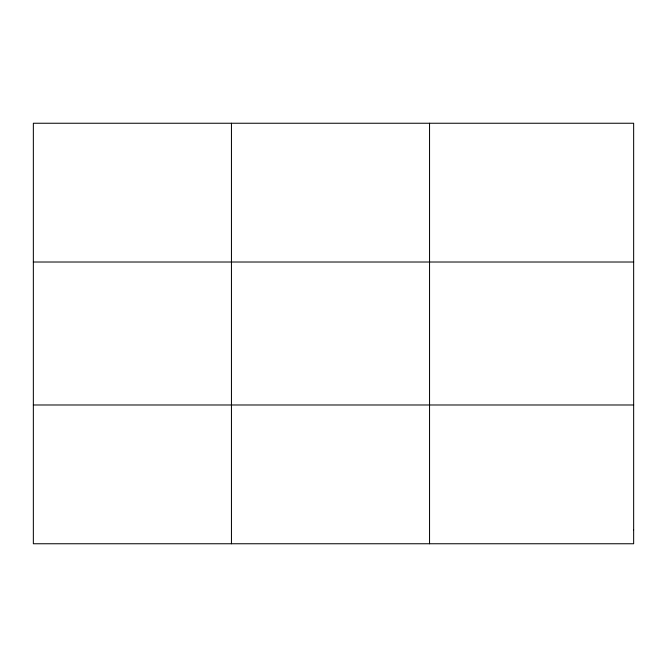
<?xml version="1.0" encoding="UTF-8"?>
<svg xmlns="http://www.w3.org/2000/svg" width="667" height="667" viewBox="0 0 667 667"><rect width="100%" height="100%" fill="white"/><g stroke="black" fill="none" stroke-linecap="round" stroke-linejoin="round"><path stroke-width="1" d="M231.449 123.245L231.449 543.755M429.548 123.245L429.548 543.755M33.35 262.014L633.65 262.014M33.35 404.986L633.65 404.986M633.65 529.881L633.65 543.755L33.35 543.755L33.35 123.245L633.65 123.245L633.65 529.881"/></g></svg>
